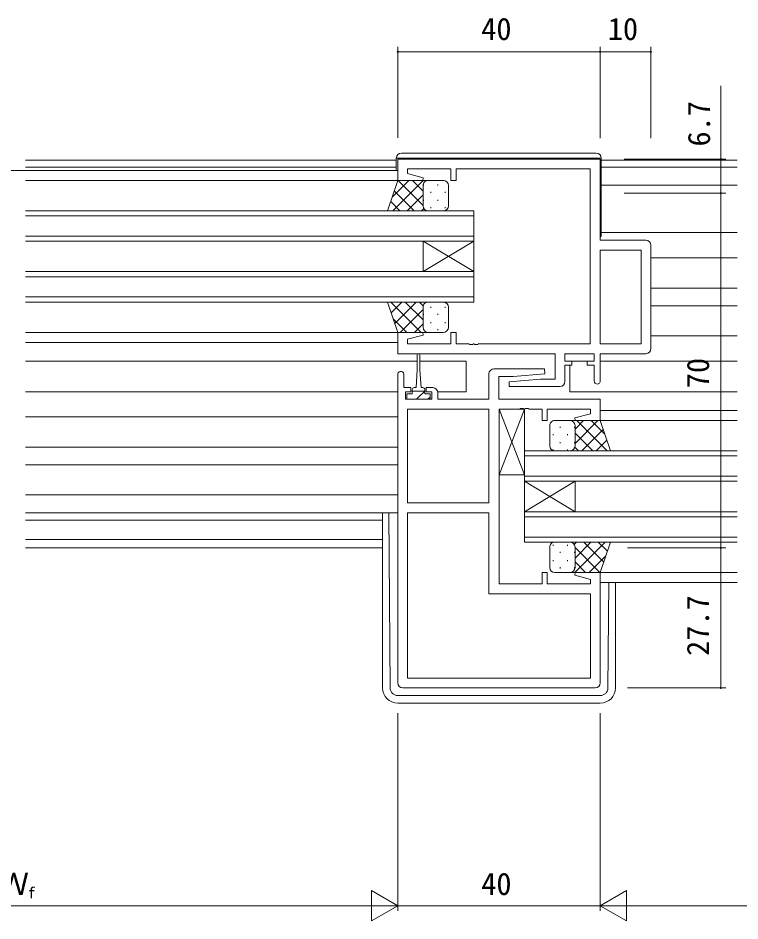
# Model space of a CAD drawing. Units: millimetres, scale not verified. Extents: x -567 to 567, y -403 to 403.
# Drawn here: x 170.5 to 313.1, y -189.3 to -11 of the extents above; entities that cross this region are included whole.
import ezdxf
from ezdxf.enums import TextEntityAlignment as Align

# ---------------------------------------------------------------- set-up
doc = ezdxf.new("R2010")
doc.units = ezdxf.units.MM
doc.header["$LTSCALE"] = 2
for name, color, linetype, lineweight in [('0-1_USER1', 6, 'Continuous', 9), ('0-2_YKK_ZWAK', 2, 'Continuous', 9), ('0-3_YKK_11', 4, 'Continuous', 9), ('0-4_YKK_12', 7, 'Continuous', 9)]:
    doc.layers.add(name, color=color, linetype=linetype, lineweight=lineweight)
doc.styles.add('ＭＳ ゴシック', font='')
doc.styles.get('ＭＳ ゴシック').set_extended_font_data('MS Gothic')

msp = doc.modelspace()

# ---------------------------------------------------------------- linework, layer by layer
at = {"layer": '0-1_USER1'}
for p, q in [((245.519, -34.703), (245.519, -16.703)), ((245.519, -17.703), (285.519, -17.703)), ((285.519, -34.703), (285.519, -16.703)), ((285.519, -34.762), (285.519, -16.703)), ((295.519, -17.703), (285.519, -17.703)), ((295.519, -34.762), (295.519, -16.703)), ((290.218, -38.903), (310.313, -38.903)), ((290.218, -45.603), (310.313, -45.603)), ((309.313, -45.603), (309.313, -115.603)), ((290.919, -115.603), (310.313, -115.603)), ((309.313, -115.603), (309.313, -143.303)), ((290.919, -143.303), (310.313, -143.303)), ((245.519, -148.301), (245.519, -187.301)), ((245.519, -148.301), (245.519, -187.301)), ((285.519, -148.301), (285.519, -187.301)), ((285.519, -148.301), (285.519, -187.301)), ((245.519, -186.301), (240.323, -183.301)), ((240.323, -183.301), (240.323, -189.301)), ((285.519, -186.301), (290.715, -183.301)), ((290.715, -189.301), (290.715, -183.301)), ((101.519, -186.301), (239.519, -186.301)), ((245.519, -186.301), (235.126, -186.301)), ((245.519, -186.301), (240.323, -189.301)), ((285.519, -186.301), (245.519, -186.301)), ((285.519, -186.301), (290.715, -189.301)), ((285.519, -186.301), (295.911, -186.301)), ((404.519, -186.301), (291.519, -186.301))]:
    msp.add_line(p, q, dxfattribs=at)
msp.add_lwpolyline([(309.313, -45.603), (309.313, -38.903), (309.313, -24.403)], dxfattribs=at)
for centre, start, end in [((245.519, -17.703), 0, 180), ((245.519, -17.703), 180, 0), ((285.519, -17.703), 0, 180), ((285.519, -17.703), 0, 180), ((285.519, -17.703), 180, 0), ((285.519, -17.703), 180, 0), ((295.519, -17.703), 0, 180), ((295.519, -17.703), 180, 0), ((309.313, -38.903), 90, 270), ((309.313, -38.903), 270, 90), ((309.313, -45.603), 90, 270), ((309.313, -45.603), 90, 270), ((309.313, -45.603), 270, 90), ((309.313, -45.603), 270, 90), ((309.313, -115.603), 90, 270), ((309.313, -115.603), 90, 270), ((309.313, -115.603), 270, 90), ((309.313, -115.603), 270, 90), ((309.313, -143.303), 90, 270), ((309.313, -143.303), 270, 90)]:
    msp.add_arc(centre, 0.106, start, end, dxfattribs=at)
at = {"layer": '0-2_YKK_ZWAK'}
for p, q in [((245.219, -39.103), (172.019, -39.103)), ((285.719, -39.103), (312.519, -39.103)), ((245.219, -40.503), (172.019, -40.503)), ((285.719, -40.503), (312.519, -40.503)), ((95.519, -41.103), (245.519, -41.104)), ((246.019, -43.103), (172.019, -43.103)), ((285.719, -44.003), (312.519, -44.003)), ((260.519, -49.103), (172.019, -49.103)), ((260.519, -49.103), (260.519, -55.103)), ((260.519, -50.103), (172.019, -50.103)), ((285.719, -53.403), (312.519, -53.403)), ((260.519, -54.103), (172.019, -54.103)), ((260.519, -55.103), (172.019, -55.103)), ((250.519, -55.103), (250.519, -61.103)), ((260.519, -55.103), (250.519, -61.103)), ((260.519, -61.103), (250.519, -55.103)), ((260.519, -55.103), (260.519, -61.103)), ((295.519, -58.403), (312.519, -58.403)), ((260.519, -61.103), (172.019, -61.103)), ((260.519, -62.103), (172.019, -62.103)), ((260.519, -61.103), (260.519, -67.103)), ((295.519, -64.357), (312.519, -64.357)), ((260.519, -66.103), (172.019, -66.103)), ((260.519, -67.103), (172.019, -67.103)), ((295.519, -67.85), (312.519, -67.85)), ((246.019, -73.103), (172.019, -73.103)), ((295.519, -73.803), (312.519, -73.803)), ((245.519, -75.103), (172.019, -75.103)), ((231.519, -78.803), (172.019, -78.803)), ((231.519, -78.803), (249.369, -78.803)), ((249.869, -78.803), (259.019, -78.803)), ((259.019, -78.803), (259.019, -84.803)), ((279.519, -78.803), (283.219, -78.803)), ((279.519, -79.603), (279.519, -84.803)), ((285.519, -78.803), (312.519, -78.803)), ((245.519, -84.803), (172.019, -84.803)), ((253.398, -84.803), (259.019, -84.803)), ((279.519, -84.803), (312.519, -84.803)), ((285.519, -88.503), (312.519, -88.503)), ((245.519, -89.803), (172.019, -89.803)), ((285.519, -90.503), (312.519, -90.503)), ((245.519, -95.757), (172.019, -95.757)), ((270.519, -102.503), (270.519, -96.503)), ((270.519, -96.503), (312.519, -96.503)), ((270.519, -97.503), (312.519, -97.503)), ((245.519, -99.25), (172.019, -99.25)), ((270.519, -101.503), (312.519, -101.503)), ((270.519, -102.503), (270.519, -108.503)), ((270.519, -102.503), (280.519, -108.503)), ((270.519, -108.503), (280.519, -102.503)), ((270.519, -102.503), (312.519, -102.503)), ((280.519, -102.503), (280.519, -108.503)), ((245.519, -105.203), (172.019, -105.203)), ((270.519, -114.503), (270.519, -108.503)), ((270.519, -108.503), (312.519, -108.503)), ((242.519, -110.203), (172.019, -110.203)), ((270.519, -109.503), (312.519, -109.503)), ((242.519, -113.973), (172.019, -113.973)), ((270.519, -113.503), (312.519, -113.503)), ((242.519, -115.603), (172.019, -115.603)), ((270.519, -114.503), (312.519, -114.503)), ((285.019, -120.503), (312.519, -120.503)), ((285.519, -122.503), (312.519, -122.503))]:
    msp.add_line(p, q, dxfattribs=at)
at = {"layer": '0-3_YKK_11'}
for p, q in [((246.219, -37.703), (284.719, -37.703)), ((285.719, -53.903), (285.719, -38.703)), ((247.722, -43.103), (244.417, -46.408)), ((250.55, -43.103), (244.55, -49.103)), ((250.519, -48.023), (245.599, -43.103)), ((250.519, -45.195), (248.427, -43.103)), ((250.519, -44.103), (250.519, -48.103)), ((250.519, -44.103), (250.519, -48.103)), ((250.609, -43.923), (250.609, -44.123)), ((251.283, -43.131), (251.255, -43.103)), ((254.519, -43.103), (251.519, -43.103)), ((253.439, -43.923), (253.439, -44.123)), ((255.519, -48.103), (255.519, -44.103)), ((248.77, -49.103), (244.832, -45.165)), ((250.519, -45.964), (247.379, -49.103)), ((252.024, -45.338), (252.024, -45.538)), ((254.854, -45.338), (254.854, -45.538)), ((245.942, -49.103), (244.124, -47.286)), ((250.609, -46.953), (250.609, -47.153)), ((253.439, -46.953), (253.439, -47.153)), ((250.673, -48.637), (250.207, -49.103)), ((251.519, -49.103), (254.519, -49.103)), ((252.024, -48.368), (252.024, -48.568)), ((254.854, -48.368), (254.854, -48.568)), ((250.15, -73.103), (244.15, -67.103)), ((246.342, -67.103), (244.224, -69.221)), ((249.17, -67.103), (244.932, -71.342)), ((250.519, -70.643), (246.979, -67.103)), ((250.552, -67.848), (249.807, -67.103)), ((251.519, -67.103), (254.519, -67.103)), ((250.519, -68.583), (245.999, -73.103)), ((250.519, -72.103), (250.519, -68.103)), ((250.519, -72.103), (250.519, -68.103)), ((250.609, -69.653), (250.609, -69.453)), ((252.024, -68.238), (252.024, -68.038)), ((253.439, -69.653), (253.439, -69.453)), ((254.854, -68.238), (254.854, -68.038)), ((255.519, -68.103), (255.519, -72.103)), ((247.322, -73.103), (244.617, -70.398)), ((252.024, -71.268), (252.024, -71.068)), ((254.854, -71.268), (254.854, -71.068)), ((250.519, -71.412), (248.827, -73.103)), ((250.609, -72.518), (250.609, -72.483)), ((253.439, -72.683), (253.439, -72.483)), ((254.519, -73.103), (251.519, -73.103)), ((249.869, -80.503), (249.869, -77.553)), ((249.869, -80.503), (250.119, -84.003)), ((248.369, -85.203), (248.369, -84.403)), ((250.869, -84.703), (248.369, -84.703)), ((248.769, -84.003), (249.119, -84.003)), ((250.119, -84.003), (250.469, -84.003)), ((250.869, -84.403), (250.869, -85.203)), ((251.476, -86.303), (251.919, -85.861)), ((265.519, -101.233), (270.519, -88.233)), ((265.519, -88.233), (270.519, -101.233)), ((276.519, -90.503), (279.519, -90.503)), ((280.519, -92.195), (282.21, -90.503)), ((280.519, -95.023), (285.039, -90.503)), ((280.887, -90.503), (286.887, -96.503)), ((283.715, -90.503), (286.42, -93.208)), ((275.519, -95.503), (275.519, -91.503)), ((277.599, -91.753), (277.599, -91.953)), ((280.429, -91.753), (280.429, -91.953)), ((280.519, -91.503), (280.519, -95.503)), ((280.519, -91.503), (280.519, -95.503)), ((281.867, -96.503), (286.106, -92.265)), ((276.184, -93.168), (276.184, -93.368)), ((279.014, -93.168), (279.014, -93.368)), ((280.519, -92.964), (284.058, -96.503)), ((284.696, -96.503), (286.813, -94.386)), ((276.184, -96.198), (276.184, -96.398)), ((277.599, -94.783), (277.599, -94.983)), ((279.014, -96.198), (279.014, -96.398)), ((280.429, -94.783), (280.429, -94.983)), ((280.486, -95.759), (281.23, -96.503)), ((279.519, -96.503), (276.519, -96.503)), ((245.519, -108.702), (172.019, -108.702)), ((242.519, -108.702), (242.519, -143.301)), ((244.008, -143.313), (243.734, -108.702)), ((275.519, -115.503), (275.519, -119.503)), ((276.184, -115.238), (276.184, -115.038)), ((279.519, -114.503), (276.519, -114.503)), ((279.014, -115.238), (279.014, -115.038)), ((280.364, -114.969), (280.83, -114.503)), ((280.487, -120.503), (286.487, -114.503)), ((280.519, -117.643), (283.658, -114.503)), ((280.519, -119.503), (280.519, -115.503)), ((280.519, -119.503), (280.519, -115.503)), ((280.519, -115.583), (285.439, -120.503)), ((282.267, -114.503), (286.206, -118.442)), ((285.096, -114.503), (286.913, -116.321)), ((277.599, -116.653), (277.599, -116.453)), ((280.429, -116.653), (280.429, -116.453)), ((283.315, -120.503), (286.62, -117.198)), ((276.184, -118.268), (276.184, -118.068)), ((279.014, -118.268), (279.014, -118.068)), ((280.519, -118.412), (282.61, -120.503)), ((276.519, -120.503), (279.519, -120.503)), ((277.599, -119.683), (277.599, -119.483)), ((279.754, -120.475), (279.782, -120.503)), ((280.429, -119.683), (280.429, -119.483)), ((287.031, -143.313), (287.195, -122.503)), ((288.519, -122.503), (288.519, -143.301)), ((245.507, -144.801), (285.531, -144.801)), ((245.519, -146.301), (285.519, -146.301))]:
    msp.add_line(p, q, dxfattribs=at)
for points in [[(245.719, -38.703), (245.219, -38.703), (245.219, -41.103)], [(285.719, -38.703), (285.219, -38.703), (245.719, -38.703)], [(251.519, -49.103), (243.519, -49.103), (245.519, -43.103), (251.519, -43.103)], [(251.519, -67.103), (243.519, -67.103), (245.519, -73.103), (251.519, -73.103)], [(249.369, -77.553), (249.369, -80.503), (249.119, -84.003)], [(248.369, -85.203), (247.319, -85.203), (247.319, -86.303), (251.919, -86.303), (251.919, -85.203), (250.869, -85.203)], [(249.231, -86.303), (249.619, -85.916), (250.831, -84.703)], [(279.519, -96.503), (287.519, -96.503), (285.519, -90.503), (279.519, -90.503)], [(279.519, -114.503), (287.519, -114.503), (285.519, -120.503), (279.519, -120.503)]]:
    msp.add_lwpolyline(points, dxfattribs=at)
msp.add_lwpolyline([(265.519, -101.233), (270.519, -101.233), (270.519, -88.233), (265.519, -88.233)], close=True, dxfattribs=at)
for centre, radius, start, end in [((246.219, -38.703), 1, 90, 180), ((284.719, -38.703), 1, 0, 90), ((251.519, -44.103), 1, 90.0001, 180.0001), ((251.519, -44.103), 1, 90.0001, 180.0001), ((254.519, -44.103), 1, 0.0001, 90.0001), ((251.519, -48.103), 1, 180.0001, 270.0001), ((251.519, -48.103), 1, 180.0001, 270.0001), ((254.519, -48.103), 1, 270.0001, 0.0001), ((285.219, -53.903), 0.5, 306.8699, 0), ((251.519, -68.103), 1, 89.9999, 179.9999), ((251.519, -68.103), 1, 89.9999, 179.9999), ((254.519, -68.103), 1, 359.9999, 89.9999), ((251.519, -72.103), 1, 179.9999, 269.9999), ((251.519, -72.103), 1, 179.9999, 269.9999), ((254.519, -72.103), 1, 269.9999, 359.9999), ((249.619, -77.553), 0.25, 0, 180), ((248.769, -84.403), 0.4, 90, 180), ((250.469, -84.403), 0.4, 0, 90), ((276.519, -91.503), 1, 89.9999, 179.9999), ((279.519, -91.503), 1, 359.9999, 89.9999), ((279.519, -91.503), 1, 359.9999, 89.9999), ((276.519, -95.503), 1, 179.9999, 269.9999), ((279.519, -95.503), 1, 269.9999, 359.9999), ((279.519, -95.503), 1, 269.9999, 359.9999), ((276.519, -115.503), 1, 90.0001, 180.0001), ((279.519, -115.503), 1, 0.0001, 90.0001), ((279.519, -115.503), 1, 0.0001, 90.0001), ((276.519, -119.503), 1, 180.0001, 270.0001), ((279.519, -119.503), 1, 270.0001, 0.0001), ((279.519, -119.503), 1, 270.0001, 0.0001), ((245.519, -143.301), 3, 180, 270), ((245.507, -143.301), 1.5, 180.45233, 270), ((285.519, -143.301), 3, 270, 0), ((285.531, -143.301), 1.5, 270, 359.54767)]:
    msp.add_arc(centre, radius, start, end, dxfattribs=at)
at = {"layer": '0-4_YKK_12'}
for p, q in [((285.519, -56.833), (285.519, -75.373)), ((295.519, -55.903), (295.519, -76.303)), ((245.519, -81.403), (245.519, -142.303)), ((247.449, -88.233), (247.449, -106.773)), ((247.449, -141.373), (283.589, -141.373)), ((246.519, -143.303), (284.519, -143.303))]:
    msp.add_line(p, q, dxfattribs=at)
for points in [[(245.519, -38.903), (285.519, -38.903), (285.519, -54.903), (294.519, -54.903)], [(277.519, -83.803), (267.541, -83.803), (267.499, -82.847), (273.712, -82.303), (276.589, -82.303), (276.589, -77.303), (245.519, -77.303), (245.519, -73.103), (250.479, -73.103), (250.548, -73.626), (247.449, -74.456), (247.449, -75.373), (256.019, -75.373), (256.019, -73.103), (257.019, -73.103), (257.019, -75.373), (259.56, -75.373), (259.744, -75.493), (260.294, -75.493), (260.477, -75.373), (260.56, -75.373), (260.744, -75.493), (261.294, -75.493), (261.477, -75.373), (283.519, -75.373), (283.519, -40.833), (257.019, -40.833), (257.019, -43.103), (256.019, -43.103), (256.019, -40.833), (247.449, -40.833), (247.449, -41.751), (250.548, -42.581), (250.479, -43.103), (245.519, -43.103), (245.519, -38.903)], [(284.319, -82.703), (284.319, -79.603), (282.919, -79.603), (282.919, -78.803), (284.319, -78.803), (284.319, -77.303), (278.519, -77.303), (278.519, -78.803), (279.919, -78.803), (279.919, -79.603), (278.519, -79.603), (278.519, -82.803)], [(294.519, -77.303), (285.519, -77.303), (285.519, -82.703)], [(252.419, -84.003), (251.119, -84.003), (251.119, -84.803), (252.219, -84.803), (252.219, -86.303), (247.019, -86.303), (247.019, -84.803), (248.119, -84.803), (248.119, -84.003), (246.719, -84.003), (246.719, -81.403)], [(263.519, -81.303), (263.519, -86.303), (253.419, -86.303), (253.419, -85.003)], [(285.519, -142.303), (285.519, -120.503), (280.558, -120.503), (280.489, -121.026), (283.589, -121.856), (283.589, -122.773), (275.019, -122.773), (275.019, -120.503), (274.019, -120.503), (274.019, -122.773), (265.519, -122.773), (265.519, -88.233), (269.56, -88.233), (269.744, -88.113), (270.294, -88.113), (270.477, -88.233), (270.56, -88.233), (270.744, -88.113), (271.294, -88.113), (271.477, -88.233), (274.019, -88.233), (274.019, -90.503), (275.019, -90.503), (275.019, -88.233), (283.589, -88.233), (283.589, -89.151), (280.489, -89.981), (280.558, -90.503), (285.519, -90.503), (285.519, -86.303), (265.449, -86.303), (265.449, -81.803), (268.326, -81.803), (274.539, -81.26), (274.497, -80.303), (264.519, -80.303)]]:
    msp.add_lwpolyline(points, dxfattribs=at)
for points in [[(285.519, -56.833), (285.519, -75.373), (293.589, -75.373), (293.589, -56.833)], [(247.449, -88.233), (247.449, -106.773), (263.519, -106.773), (263.519, -88.233)], [(247.449, -141.373), (283.589, -141.373), (283.589, -124.703), (263.519, -124.703), (263.519, -108.703), (247.449, -108.703)]]:
    msp.add_lwpolyline(points, close=True, dxfattribs=at)
for centre, radius, start, end in [((294.519, -55.903), 1, 0.00001, 89.99999), ((294.519, -76.303), 1, 270.00001, 359.99999), ((246.119, -81.403), 0.6, 359.99999, 180.00001), ((264.519, -81.303), 1, 90.00001, 179.99999), ((277.519, -82.803), 1, 270.00001, 359.99999), ((284.919, -82.703), 0.6, 179.99999, 0.00001), ((252.419, -85.003), 1, 0.00001, 89.99999), ((246.519, -142.303), 1, 180.00001, 269.99999), ((284.519, -142.303), 1, 270.00001, 359.99999)]:
    msp.add_arc(centre, radius, start, end, dxfattribs=at)

# ---------------------------------------------------------------- texts
at = {"layer": '0-1_USER1', "style": 'ＭＳ ゴシック'}
for s, height, p in [('40', 4.399, (261.999, -16.703)), ('10', 4.399, (286.999, -16.703)), ('Ｗ', 4.399, (166.679, -185.501)), ('40', 4.399, (261.999, -185.501)), ('f', 2.199, (172.439, -185.501))]:
    msp.add_text(s, height=height, dxfattribs=at).set_placement(p, align=Align.BOTTOM_LEFT)
for s, p in [('6.7', (308.513, -36.403)), ('70', (308.313, -84.123)), ('27.7', (308.313, -136.973))]:
    msp.add_text(s, height=4.399, rotation=90, dxfattribs=at).set_placement(p, align=Align.BOTTOM_LEFT)

doc.saveas('drawing.dxf')
